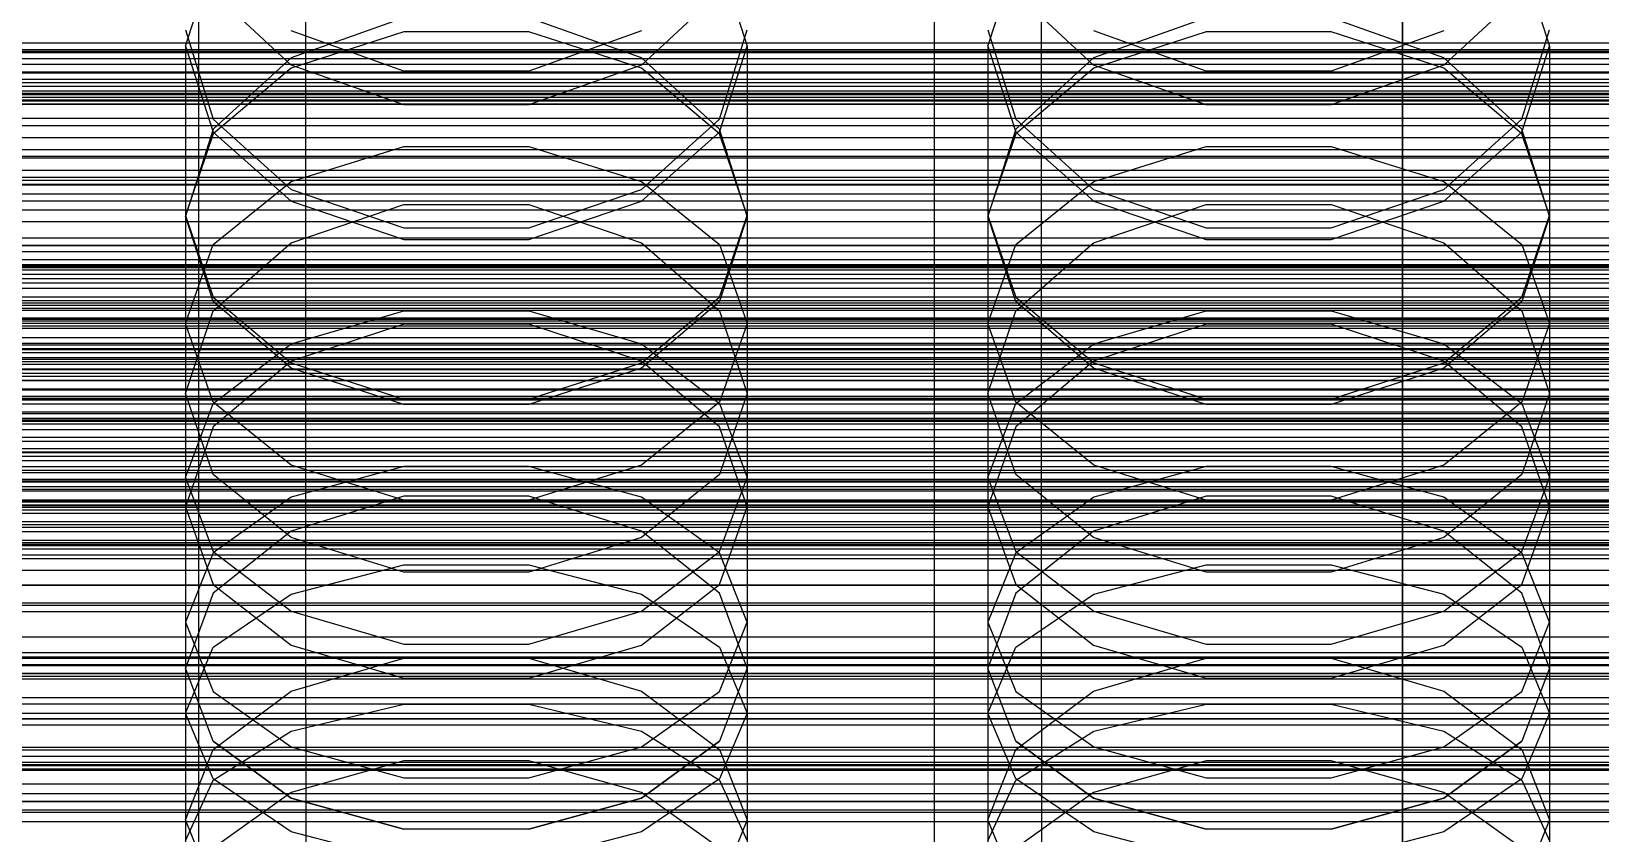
# Model space of a CAD drawing. Header units: millimetres. Extents: x -1970 to 59977, y -50268 to 6837.
# Drawn here: x -102.5 to 14.7, y -34598.5 to -34538.5 of the extents above; entities that cross this region are included whole.
import ezdxf

# ---------------------------------------------------------------- set-up
doc = ezdxf.new("R2010")
doc.units = ezdxf.units.MM
for name, color, linetype, lineweight in [('COTAS_O', 1, 'Continuous', 0), ('COTAS_P', 1, 'Continuous', 0), ('frontal_briquetadora', 7, 'Continuous', 0), ('frontal_C01', 7, 'Continuous', 0), ('frontal_C02', 7, 'Continuous', 0), ('frontal_C03', 7, 'Continuous', 0), ('frontal_mezcladora', 7, 'Continuous', 0), ('frontal_secador', 7, 'Continuous', 0)]:
    doc.layers.add(name, color=color, linetype=linetype, lineweight=lineweight)
doc.dimstyles.new('R19_100', dxfattribs={"dimtxt": 250, "dimasz": 150, "dimexe": 150, "dimexo": 80, "dimgap": 100, "dimtad": 1, "dimtih": 1, "dimtoh": 1, "dimdsep": 46, "dimcen": 0.09, "dimadec": 0, "dimazin": 0, "dimtfac": 1, "dimtdec": 4, "dimtofl": 0, "dimtmove": 0, "dimatfit": 3, "dimfxl": 1, "dimtolj": 1, "dimtzin": 0, "dimarcsym": 0})

# ---------------------------------------------------------------- blocks, each defined once
blk = doc.blocks.new('*D37')
at = {"layer": 'COTAS_P', "color": 0, "lineweight": -2, "transparency": 16777216}
for p, q in [((-1750, -35420), (-1750, -34450)), ((2600, -35420), (2600, -34450)), ((-1600, -34600), (2450, -34600))]:
    blk.add_line(p, q, dxfattribs=at)
at = {"layer": 'COTAS_P', "color": 0, "transparency": 16777216}
for points in [[(-1600, -34575), (-1600, -34625), (-1750, -34600)], [(2450, -34575), (2450, -34625), (2600, -34600)]]:
    blk.add_solid(points, dxfattribs=at)
at = {"layer": 'Defpoints', "color": 0, "transparency": 16777216}
for p in [(2600, -34600), (-1750, -35500), (2600, -35500)]:
    blk.add_point(p, dxfattribs=at)
blk = doc.blocks.new('*D42')
at = {"layer": 'COTAS_O', "color": 0, "lineweight": -2, "transparency": 16777216}
for p, q in [((-570, -33700), (200, -33700)), ((50, -34750), (50, -33850)), ((-570, -34900), (200, -34900))]:
    blk.add_line(p, q, dxfattribs=at)
at = {"layer": 'COTAS_O', "color": 0, "transparency": 16777216}
for points in [[(25, -33850), (75, -33850), (50, -33700)], [(25, -34750), (75, -34750), (50, -34900)]]:
    blk.add_solid(points, dxfattribs=at)
at = {"layer": 'Defpoints', "color": 0, "transparency": 16777216}
for p in [(-650, -33700), (50, -33700), (-650, -34900)]:
    blk.add_point(p, dxfattribs=at)
blk = doc.blocks.new('*D43')
at = {"layer": 'COTAS_O', "color": 0, "lineweight": -2, "transparency": 16777216}
for p, q in [((-650, -34820), (-650, -34050)), ((650, -34820), (650, -34050)), ((-500, -34200), (500, -34200))]:
    blk.add_line(p, q, dxfattribs=at)
at = {"layer": 'COTAS_O', "color": 0, "transparency": 16777216}
for points in [[(-500, -34175), (-500, -34225), (-650, -34200)], [(500, -34175), (500, -34225), (650, -34200)]]:
    blk.add_solid(points, dxfattribs=at)
at = {"layer": 'Defpoints', "color": 0, "transparency": 16777216}
for p in [(650, -34200), (-650, -34900), (650, -34900)]:
    blk.add_point(p, dxfattribs=at)

msp = doc.modelspace()

# ---------------------------------------------------------------- linework, layer by layer
at = {"layer": 'frontal_briquetadora'}
for p, q in [((-91, -34539.635), (-88.92, -34533.192)), ((-51.08, -34533.192), (-49, -34539.635)), ((-31, -34539.635), (-28.92, -34533.192)), ((8.92, -34533.192), (11, -34539.635)), ((-83.094, -34541.066), (-88.92, -34535.648)), ((-51.08, -34535.649), (-56.906, -34541.066)), ((-23.094, -34541.066), (-28.92, -34535.648)), ((8.92, -34535.649), (3.094, -34541.066)), ((-74.674, -34537.508), (-83.094, -34540.51)), ((-56.906, -34540.51), (-65.326, -34537.508)), ((-14.674, -34537.508), (-23.094, -34540.51)), ((3.094, -34540.51), (-5.326, -34537.508)), ((-91, -34538.419), (-88.92, -34545.1)), ((-74.673, -34541.501), (-83.093, -34538.496)), ((-74.673, -34538.552), (-83.093, -34541.275)), ((-65.327, -34538.552), (-74.673, -34538.552)), ((-56.907, -34538.496), (-65.327, -34541.501)), ((-56.907, -34541.275), (-65.327, -34538.552)), ((-51.08, -34545.1), (-49, -34538.419)), ((-31, -34538.419), (-28.92, -34545.1)), ((-14.673, -34541.501), (-23.093, -34538.496)), ((-14.673, -34538.552), (-23.093, -34541.275)), ((-5.327, -34538.552), (-14.673, -34538.552)), ((3.093, -34538.496), (-5.327, -34541.501)), ((3.093, -34541.275), (-5.327, -34538.552)), ((8.92, -34545.1), (11, -34538.419)), ((-91, -34539.635), (-91, -34552.363)), ((-91, -34539.635), (-88.92, -34546.078)), ((-51.08, -34546.078), (-49, -34539.635)), ((-49, -34539.635), (-49, -34552.363)), ((-31, -34539.635), (-31, -34552.363)), ((-31, -34539.635), (-28.92, -34546.078)), ((8.92, -34546.078), (11, -34539.635)), ((11, -34539.635), (11, -34552.363)), ((-83.094, -34540.51), (-88.92, -34545.844)), ((-83.093, -34541.275), (-88.92, -34546.182)), ((-74.674, -34544.034), (-83.094, -34541.066)), ((-65.327, -34541.501), (-74.673, -34541.501)), ((-56.906, -34541.066), (-65.326, -34544.034)), ((-51.08, -34546.182), (-56.907, -34541.275)), ((-51.08, -34545.844), (-56.906, -34540.51)), ((-23.094, -34540.51), (-28.92, -34545.844)), ((-23.093, -34541.275), (-28.92, -34546.182)), ((-14.674, -34544.034), (-23.094, -34541.066)), ((-5.327, -34541.501), (-14.673, -34541.501)), ((3.094, -34541.066), (-5.326, -34544.034)), ((8.92, -34546.182), (3.093, -34541.275)), ((8.92, -34545.844), (3.094, -34540.51)), ((-88.92, -34545.1), (-83.094, -34550.353)), ((-65.326, -34544.034), (-74.674, -34544.034)), ((-56.906, -34550.353), (-51.08, -34545.1)), ((-28.92, -34545.1), (-23.094, -34550.353)), ((-5.326, -34544.034), (-14.674, -34544.034)), ((3.094, -34550.353), (8.92, -34545.1)), ((-88.92, -34545.844), (-91, -34552.363)), ((-88.92, -34546.182), (-91, -34552.301)), ((-88.92, -34546.078), (-83.093, -34551.244)), ((-56.907, -34551.244), (-51.08, -34546.078)), ((-49, -34552.363), (-51.08, -34545.844)), ((-49, -34552.301), (-51.08, -34546.182)), ((-28.92, -34545.844), (-31, -34552.363)), ((-28.92, -34546.182), (-31, -34552.301)), ((-28.92, -34546.078), (-23.093, -34551.244)), ((3.093, -34551.244), (8.92, -34546.078)), ((11, -34552.363), (8.92, -34545.844)), ((11, -34552.301), (8.92, -34546.182)), ((-83.093, -34549.754), (-74.673, -34547.13)), ((-74.673, -34547.13), (-65.327, -34547.13)), ((-65.327, -34547.13), (-56.907, -34549.754)), ((-23.093, -34549.754), (-14.673, -34547.13)), ((-14.673, -34547.13), (-5.327, -34547.13)), ((-5.327, -34547.13), (3.093, -34549.754)), ((-88.92, -34554.481), (-83.093, -34549.754)), ((-56.907, -34549.754), (-51.08, -34554.481)), ((-28.92, -34554.481), (-23.093, -34549.754)), ((3.093, -34549.754), (8.92, -34554.481)), ((-83.094, -34550.353), (-74.674, -34553.23)), ((-65.326, -34553.23), (-56.906, -34550.353)), ((-23.094, -34550.353), (-14.674, -34553.23)), ((-5.326, -34553.23), (3.094, -34550.353)), ((-83.094, -34554.358), (-74.674, -34551.493)), ((-83.093, -34551.244), (-74.673, -34554.112)), ((-74.674, -34551.493), (-65.326, -34551.493)), ((-65.327, -34554.112), (-56.907, -34551.244)), ((-65.326, -34551.493), (-56.906, -34554.358)), ((-23.094, -34554.358), (-14.674, -34551.493)), ((-23.093, -34551.244), (-14.673, -34554.112)), ((-14.674, -34551.493), (-5.326, -34551.493)), ((-5.327, -34554.112), (3.093, -34551.244)), ((-5.326, -34551.493), (3.094, -34554.358)), ((-91, -34552.301), (-91, -34565.638)), ((-91, -34552.301), (-88.92, -34558.42)), ((-88.92, -34558.731), (-91, -34552.363)), ((-74.674, -34553.23), (-65.326, -34553.23)), ((-51.08, -34558.42), (-49, -34552.301)), ((-49, -34552.363), (-51.08, -34558.731)), ((-49, -34552.301), (-49, -34565.638)), ((-31, -34552.301), (-31, -34565.638)), ((-31, -34552.301), (-28.92, -34558.42)), ((-28.92, -34558.731), (-31, -34552.363)), ((-14.674, -34553.23), (-5.326, -34553.23)), ((8.92, -34558.42), (11, -34552.301)), ((11, -34552.363), (8.92, -34558.731)), ((11, -34552.301), (11, -34565.638)), ((-91, -34560.376), (-88.92, -34554.481)), ((-88.92, -34559.44), (-83.094, -34554.358)), ((-74.673, -34554.112), (-65.327, -34554.112)), ((-56.906, -34554.358), (-51.08, -34559.44)), ((-51.08, -34554.481), (-49, -34560.376)), ((-31, -34560.376), (-28.92, -34554.481)), ((-28.92, -34559.44), (-23.094, -34554.358)), ((-14.673, -34554.112), (-5.327, -34554.112)), ((3.094, -34554.358), (8.92, -34559.44)), ((8.92, -34554.481), (11, -34560.376)), ((-88.92, -34558.42), (-83.093, -34563.327)), ((-83.094, -34563.729), (-88.92, -34558.731)), ((-56.907, -34563.327), (-51.08, -34558.42)), ((-51.08, -34558.731), (-56.906, -34563.729)), ((-28.92, -34558.42), (-23.093, -34563.327)), ((-23.094, -34563.729), (-28.92, -34558.731)), ((3.093, -34563.327), (8.92, -34558.42)), ((8.92, -34558.731), (3.094, -34563.729)), ((-91, -34565.638), (-88.92, -34559.44)), ((-91, -34560.376), (-91, -34574.101)), ((-88.92, -34566.271), (-91, -34560.376)), ((-83.093, -34561.918), (-74.673, -34559.449)), ((-74.673, -34559.449), (-65.327, -34559.449)), ((-65.327, -34559.449), (-56.907, -34561.918)), ((-51.08, -34559.44), (-49, -34565.638)), ((-49, -34560.376), (-51.08, -34566.271)), ((-49, -34560.376), (-49, -34574.101)), ((-31, -34565.638), (-28.92, -34559.44)), ((-31, -34560.376), (-31, -34574.101)), ((-28.92, -34566.271), (-31, -34560.376)), ((-23.093, -34561.918), (-14.673, -34559.449)), ((-14.673, -34559.449), (-5.327, -34559.449)), ((-5.327, -34559.449), (3.093, -34561.918)), ((8.92, -34559.44), (11, -34565.638)), ((11, -34560.376), (8.92, -34566.271)), ((11, -34560.376), (11, -34574.101)), ((-74.674, -34560.448), (-83.094, -34563.217)), ((-65.326, -34560.448), (-74.674, -34560.448)), ((-56.906, -34563.217), (-65.326, -34560.448)), ((-14.674, -34560.448), (-23.094, -34563.217)), ((-5.326, -34560.448), (-14.674, -34560.448)), ((3.094, -34563.217), (-5.326, -34560.448)), ((-88.92, -34566.366), (-83.093, -34561.918)), ((-56.907, -34561.918), (-51.08, -34566.366)), ((-28.92, -34566.366), (-23.093, -34561.918)), ((3.093, -34561.918), (8.92, -34566.366)), ((-83.094, -34563.217), (-88.92, -34568.125)), ((-74.674, -34566.461), (-83.094, -34563.729)), ((-83.093, -34563.327), (-74.673, -34566.05)), ((-65.327, -34566.05), (-56.907, -34563.327)), ((-56.906, -34563.729), (-65.326, -34566.461)), ((-51.08, -34568.125), (-56.906, -34563.217)), ((-23.094, -34563.217), (-28.92, -34568.125)), ((-14.674, -34566.461), (-23.094, -34563.729)), ((-23.093, -34563.327), (-14.673, -34566.05)), ((-5.327, -34566.05), (3.093, -34563.327)), ((3.094, -34563.729), (-5.326, -34566.461)), ((8.92, -34568.125), (3.094, -34563.217)), ((-88.92, -34571.679), (-91, -34565.638)), ((-83.093, -34570.998), (-88.92, -34566.271)), ((-74.673, -34566.05), (-65.327, -34566.05)), ((-51.08, -34566.271), (-56.907, -34570.998)), ((-49, -34565.638), (-51.08, -34571.679)), ((-28.92, -34571.679), (-31, -34565.638)), ((-23.093, -34570.998), (-28.92, -34566.271)), ((-14.673, -34566.05), (-5.327, -34566.05)), ((8.92, -34566.271), (3.093, -34570.998)), ((11, -34565.638), (8.92, -34571.679)), ((-91, -34571.912), (-88.92, -34566.366)), ((-65.326, -34566.461), (-74.674, -34566.461)), ((-51.08, -34566.366), (-49, -34571.912)), ((-31, -34571.912), (-28.92, -34566.366)), ((-5.326, -34566.461), (-14.674, -34566.461)), ((8.92, -34566.366), (11, -34571.912)), ((-88.92, -34568.125), (-91, -34574.101)), ((-49, -34574.101), (-51.08, -34568.125)), ((-28.92, -34568.125), (-31, -34574.101)), ((11, -34574.101), (8.92, -34568.125)), ((-91, -34571.912), (-91, -34586.193)), ((-91, -34571.912), (-88.92, -34577.459)), ((-83.094, -34576.409), (-88.92, -34571.679)), ((-74.673, -34573.621), (-83.093, -34570.998)), ((-74.673, -34571.082), (-83.093, -34573.39)), ((-65.327, -34571.082), (-74.673, -34571.082)), ((-56.907, -34570.998), (-65.327, -34573.621)), ((-56.907, -34573.39), (-65.327, -34571.082)), ((-51.08, -34571.679), (-56.906, -34576.409)), ((-51.08, -34577.459), (-49, -34571.912)), ((-49, -34571.912), (-49, -34586.193)), ((-31, -34571.912), (-31, -34586.193)), ((-31, -34571.912), (-28.92, -34577.459)), ((-23.094, -34576.409), (-28.92, -34571.679)), ((-14.673, -34573.621), (-23.093, -34570.998)), ((-14.673, -34571.082), (-23.093, -34573.39)), ((-5.327, -34571.082), (-14.673, -34571.082)), ((3.093, -34570.998), (-5.327, -34573.621)), ((3.093, -34573.39), (-5.327, -34571.082)), ((8.92, -34571.679), (3.094, -34576.409)), ((8.92, -34577.459), (11, -34571.912)), ((11, -34571.912), (11, -34586.193)), ((-74.674, -34573.305), (-83.094, -34575.925)), ((-65.326, -34573.305), (-74.674, -34573.305)), ((-56.906, -34575.925), (-65.326, -34573.305)), ((-14.674, -34573.305), (-23.094, -34575.925)), ((-5.326, -34573.305), (-14.674, -34573.305)), ((3.094, -34575.925), (-5.326, -34573.305)), ((-91, -34574.101), (-88.92, -34579.916)), ((-83.093, -34573.39), (-88.92, -34577.548)), ((-65.327, -34573.621), (-74.673, -34573.621)), ((-51.08, -34577.548), (-56.907, -34573.39)), ((-51.08, -34579.916), (-49, -34574.101)), ((-31, -34574.101), (-28.92, -34579.916)), ((-23.093, -34573.39), (-28.92, -34577.548)), ((-5.327, -34573.621), (-14.673, -34573.621)), ((8.92, -34577.548), (3.093, -34573.39)), ((8.92, -34579.916), (11, -34574.101)), ((-83.094, -34575.925), (-88.92, -34580.562)), ((-74.674, -34578.991), (-83.094, -34576.409)), ((-56.906, -34576.409), (-65.326, -34578.991)), ((-51.08, -34580.562), (-56.906, -34575.925)), ((-23.094, -34575.925), (-28.92, -34580.562)), ((-14.674, -34578.991), (-23.094, -34576.409)), ((3.094, -34576.409), (-5.326, -34578.991)), ((8.92, -34580.562), (3.094, -34575.925)), ((-88.92, -34577.548), (-91, -34582.734)), ((-88.92, -34577.459), (-83.093, -34581.907)), ((-56.907, -34581.907), (-51.08, -34577.459)), ((-49, -34582.734), (-51.08, -34577.548)), ((-28.92, -34577.548), (-31, -34582.734)), ((-28.92, -34577.459), (-23.093, -34581.907)), ((3.093, -34581.907), (8.92, -34577.459)), ((11, -34582.734), (8.92, -34577.548)), ((-83.093, -34580.641), (-74.673, -34578.443)), ((-65.326, -34578.991), (-74.674, -34578.991)), ((-74.673, -34578.443), (-65.327, -34578.443)), ((-65.327, -34578.443), (-56.907, -34580.641)), ((-23.093, -34580.641), (-14.673, -34578.443)), ((-5.326, -34578.991), (-14.674, -34578.991)), ((-14.673, -34578.443), (-5.327, -34578.443)), ((-5.327, -34578.443), (3.093, -34580.641)), ((195, -34580), (-195, -34580)), ((-88.92, -34579.916), (-83.094, -34584.461)), ((-56.906, -34584.461), (-51.08, -34579.916)), ((-28.92, -34579.916), (-23.094, -34584.461)), ((3.094, -34584.461), (8.92, -34579.916)), ((-88.92, -34580.562), (-91, -34586.193)), ((-88.92, -34584.6), (-83.093, -34580.641)), ((-56.907, -34580.641), (-51.08, -34584.6)), ((-49, -34586.193), (-51.08, -34580.562)), ((-28.92, -34580.562), (-31, -34586.193)), ((-28.92, -34584.6), (-23.093, -34580.641)), ((3.093, -34580.641), (8.92, -34584.6)), ((11, -34586.193), (8.92, -34580.562)), ((-83.093, -34581.907), (-74.673, -34584.376)), ((-65.327, -34584.376), (-56.907, -34581.907)), ((-23.093, -34581.907), (-14.673, -34584.376)), ((-5.327, -34584.376), (3.093, -34581.907)), ((-91, -34582.734), (-91, -34597.535)), ((-91, -34582.734), (-88.92, -34587.919)), ((-51.08, -34587.919), (-49, -34582.734)), ((-49, -34582.734), (-49, -34597.535)), ((-31, -34582.734), (-31, -34597.535)), ((-31, -34582.734), (-28.92, -34587.919)), ((8.92, -34587.919), (11, -34582.734)), ((11, -34582.734), (11, -34597.535)), ((-91, -34589.538), (-88.92, -34584.6)), ((-83.094, -34584.461), (-74.674, -34586.939)), ((-74.673, -34584.376), (-65.327, -34584.376)), ((-65.326, -34586.939), (-56.906, -34584.461)), ((-51.08, -34584.6), (-49, -34589.538)), ((-31, -34589.538), (-28.92, -34584.6)), ((-23.094, -34584.461), (-14.674, -34586.939)), ((-14.673, -34584.376), (-5.327, -34584.376)), ((-5.326, -34586.939), (3.094, -34584.461)), ((8.92, -34584.6), (11, -34589.538)), ((-88.92, -34591.656), (-91, -34586.193)), ((-83.094, -34587.908), (-74.674, -34585.444)), ((-74.674, -34585.444), (-65.326, -34585.444)), ((-65.326, -34585.444), (-56.906, -34587.908)), ((-49, -34586.193), (-51.08, -34591.656)), ((-28.92, -34591.656), (-31, -34586.193)), ((-23.094, -34587.908), (-14.674, -34585.444)), ((-14.674, -34585.444), (-5.326, -34585.444)), ((-5.326, -34585.444), (3.094, -34587.908)), ((11, -34586.193), (8.92, -34591.656)), ((195, -34587), (-195, -34587)), ((-74.674, -34586.939), (-65.326, -34586.939)), ((-14.674, -34586.939), (-5.326, -34586.939)), ((-88.92, -34592.262), (-83.094, -34587.908)), ((-88.92, -34587.919), (-83.093, -34592.078)), ((-56.907, -34592.078), (-51.08, -34587.919)), ((-56.906, -34587.908), (-51.08, -34592.262)), ((-28.92, -34592.262), (-23.094, -34587.908)), ((-28.92, -34587.919), (-23.093, -34592.078)), ((3.093, -34592.078), (8.92, -34587.919)), ((3.094, -34587.908), (8.92, -34592.262)), ((-91, -34589.538), (-91, -34604.666)), ((-88.92, -34594.475), (-91, -34589.538)), ((-83.093, -34590.901), (-74.673, -34588.873)), ((-74.673, -34588.873), (-65.327, -34588.873)), ((-65.327, -34588.873), (-56.907, -34590.901)), ((-49, -34589.538), (-51.08, -34594.475)), ((-49, -34589.538), (-49, -34604.666)), ((-31, -34589.538), (-31, -34604.666)), ((-28.92, -34594.475), (-31, -34589.538)), ((-23.093, -34590.901), (-14.673, -34588.873)), ((-14.673, -34588.873), (-5.327, -34588.873)), ((-5.327, -34588.873), (3.093, -34590.901)), ((11, -34589.538), (8.92, -34594.475)), ((11, -34589.538), (11, -34604.666)), ((-88.92, -34594.554), (-83.093, -34590.901)), ((-83.094, -34595.915), (-88.92, -34591.656)), ((-88.92, -34591.656), (-83.094, -34595.915)), ((-56.907, -34590.901), (-51.08, -34594.554)), ((-51.08, -34591.656), (-56.906, -34595.915)), ((-56.906, -34595.915), (-51.08, -34591.656)), ((-28.92, -34594.554), (-23.093, -34590.901)), ((-23.094, -34595.915), (-28.92, -34591.656)), ((-28.92, -34591.656), (-23.094, -34595.915)), ((3.093, -34590.901), (8.92, -34594.554)), ((8.92, -34591.656), (3.094, -34595.915)), ((3.094, -34595.915), (8.92, -34591.656)), ((-91, -34597.535), (-88.92, -34592.262)), ((-74.674, -34593.122), (-83.094, -34595.48)), ((-83.093, -34592.078), (-74.673, -34594.385)), ((-65.326, -34593.122), (-74.674, -34593.122)), ((-65.327, -34594.385), (-56.907, -34592.078)), ((-56.906, -34595.48), (-65.326, -34593.122)), ((-51.08, -34592.262), (-49, -34597.535)), ((-31, -34597.535), (-28.92, -34592.262)), ((-14.674, -34593.122), (-23.094, -34595.48)), ((-23.093, -34592.078), (-14.673, -34594.385)), ((-5.326, -34593.122), (-14.674, -34593.122)), ((-5.327, -34594.385), (3.093, -34592.078)), ((3.094, -34595.48), (-5.326, -34593.122)), ((8.92, -34592.262), (11, -34597.535)), ((-74.673, -34594.385), (-65.327, -34594.385)), ((-14.673, -34594.385), (-5.327, -34594.385)), ((-91, -34599.11), (-88.92, -34594.554)), ((-83.093, -34598.435), (-88.92, -34594.475)), ((-83.094, -34595.48), (-88.92, -34599.639)), ((-51.08, -34594.475), (-56.907, -34598.435)), ((-51.08, -34599.639), (-56.906, -34595.48)), ((-51.08, -34594.554), (-49, -34599.11)), ((-31, -34599.11), (-28.92, -34594.554)), ((-23.093, -34598.435), (-28.92, -34594.475)), ((-23.094, -34595.48), (-28.92, -34599.639)), ((8.92, -34594.475), (3.093, -34598.435)), ((8.92, -34599.639), (3.094, -34595.48)), ((8.92, -34594.554), (11, -34599.11)), ((-74.674, -34598.232), (-83.094, -34595.915)), ((-83.094, -34595.915), (-74.674, -34598.232)), ((-56.906, -34595.915), (-65.326, -34598.232)), ((-65.326, -34598.232), (-56.906, -34595.915)), ((-14.674, -34598.232), (-23.094, -34595.915)), ((-23.094, -34595.915), (-14.674, -34598.232)), ((3.094, -34595.915), (-5.326, -34598.232)), ((-5.326, -34598.232), (3.094, -34595.915)), ((-88.92, -34602.634), (-91, -34597.535)), ((-49, -34597.535), (-51.08, -34602.634)), ((-28.92, -34602.634), (-31, -34597.535)), ((11, -34597.535), (8.92, -34602.634)), ((-74.673, -34600.632), (-83.093, -34598.435)), ((-65.326, -34598.232), (-74.674, -34598.232)), ((-56.907, -34598.435), (-65.327, -34600.632)), ((-14.673, -34600.632), (-23.093, -34598.435)), ((-5.326, -34598.232), (-14.674, -34598.232)), ((3.093, -34598.435), (-5.327, -34600.632))]:
    msp.add_line(p, q, dxfattribs=at)
at = {"layer": 'frontal_C01'}
for p, q in [((0, -34740.438), (0, -34428.251)), ((0, -34433.939), (0, -34746.125)), ((-425, -34543.438), (425, -34543.438)), ((-450, -34566.054), (450, -34566.054)), ((450, -34578.861), (-450, -34578.861))]:
    msp.add_line(p, q, dxfattribs=at)
at = {"layer": 'frontal_C02'}
for p, q in [((0, -34258.894), (0, -34543.716)), ((0, -34822.796), (0, -34537.975)), ((-130, -34542.622), (130, -34542.622)), ((-130, -34543.258), (130, -34543.258)), ((-130, -34543.716), (0, -34543.716)), ((-130, -34543.716), (130, -34543.716)), ((0, -34543.716), (0, -34828.537)), ((0, -34543.716), (130, -34543.716)), ((-130, -34545.581), (130, -34545.581)), ((-130, -34546.465), (130, -34546.465)), ((-130, -34549.432), (130, -34549.432)), ((-130, -34550.682), (130, -34550.682)), ((-130, -34554.549), (130, -34554.549)), ((-130, -34556.08), (130, -34556.08)), ((-148, -34559.012), (148, -34559.012)), ((-148, -34559.238), (148, -34559.238)), ((-148, -34559.4), (148, -34559.4)), ((-148, -34560.061), (148, -34560.061)), ((-148, -34560.374), (148, -34560.374)), ((-148, -34561.425), (148, -34561.425)), ((130, -34560.583), (-130, -34560.583)), ((-148, -34561.868), (148, -34561.868)), ((-130, -34562.29), (130, -34562.29)), ((-148, -34563.238), (148, -34563.238)), ((-148, -34563.781), (148, -34563.781)), ((148, -34565.376), (-148, -34565.376)), ((-148, -34565.981), (148, -34565.981)), ((-130, -34567.123), (130, -34567.123)), ((-148, -34567.694), (148, -34567.694)), ((-148, -34568.32), (148, -34568.32)), ((-130, -34568.89), (130, -34568.89)), ((-148, -34570.032), (148, -34570.032)), ((-148, -34570.637), (148, -34570.637)), ((-148, -34572.233), (148, -34572.233)), ((-148, -34572.775), (148, -34572.775)), ((-148, -34574.145), (148, -34574.145)), ((-130, -34573.723), (130, -34573.723)), ((-148, -34574.588), (148, -34574.588)), ((-148, -34575.64), (148, -34575.64)), ((-130, -34575.43), (130, -34575.43)), ((-148, -34575.953), (148, -34575.953)), ((-148, -34576.614), (148, -34576.614)), ((-148, -34576.776), (148, -34576.776)), ((-148, -34577.001), (148, -34577.001)), ((-130, -34579.934), (130, -34579.934)), ((-130, -34581.464), (130, -34581.464)), ((-130, -34585.331), (130, -34585.331)), ((-130, -34586.581), (130, -34586.581)), ((-130, -34589.549), (130, -34589.549)), ((-130, -34590.432), (130, -34590.432)), ((-130, -34592.298), (130, -34592.298)), ((-130, -34592.755), (130, -34592.755)), ((-130, -34593.391), (130, -34593.391))]:
    msp.add_line(p, q, dxfattribs=at)
at = {"layer": 'frontal_C03'}
for p, q in [((1250, -34540.126), (-1250, -34540.126)), ((1250, -34541.008), (-1250, -34541.008)), ((-1250, -34541.554), (1250, -34541.554)), ((1250, -34541.661), (-1250, -34541.661)), ((-1250, -34543.151), (1250, -34543.151)), ((1250, -34543.969), (-1250, -34543.969)), ((-1250, -34545.026), (1250, -34545.026)), ((1250, -34547.878), (-1250, -34547.878)), ((-1250, -34547.998), (1250, -34547.998)), ((1250, -34548.935), (-1250, -34548.935)), ((-1250, -34549.954), (1250, -34549.954)), ((1250, -34551.243), (-1250, -34551.243)), ((1250, -34551.896), (-1250, -34551.896)), ((1250, -34552.778), (-1250, -34552.778)), ((-1250, -34555.598), (1250, -34555.598)), ((-1268, -34555.971), (1268, -34555.971)), ((-1268, -34556.196), (1268, -34556.196)), ((-1268, -34556.36), (1268, -34556.36)), ((-1268, -34557.018), (1268, -34557.018)), ((-1268, -34557.335), (1268, -34557.335)), ((1250, -34557.779), (-1250, -34557.779)), ((-1268, -34558.381), (1268, -34558.381)), ((-1268, -34558.83), (1268, -34558.83)), ((-1268, -34560.194), (1268, -34560.194)), ((-1268, -34560.744), (1268, -34560.744)), ((-1268, -34562.331), (1268, -34562.331)), ((1250, -34562.584), (-1250, -34562.584)), ((1268, -34562.945), (-1268, -34562.945)), ((1250, -34563.465), (-1250, -34563.465)), ((-1250, -34563.837), (1250, -34563.837)), ((-1268, -34564.648), (1268, -34564.648)), ((1250, -34564.119), (-1250, -34564.119)), ((-1268, -34565.283), (1268, -34565.283)), ((-1250, -34566.095), (1250, -34566.095)), ((-1268, -34566.987), (1268, -34566.987)), ((1250, -34566.426), (-1250, -34566.426)), ((-1268, -34567.6), (1268, -34567.6)), ((-1250, -34567.484), (1250, -34567.484)), ((-1268, -34569.188), (1268, -34569.188)), ((-1268, -34569.738), (1268, -34569.738)), ((1250, -34570.336), (-1250, -34570.336)), ((-1268, -34571.101), (1268, -34571.101)), ((-1268, -34571.55), (1268, -34571.55)), ((1250, -34571.393), (-1250, -34571.393)), ((-1268, -34572.596), (1268, -34572.596)), ((-1268, -34572.914), (1268, -34572.914)), ((-1250, -34572.152), (1250, -34572.152)), ((-1268, -34573.572), (1268, -34573.572)), ((-1268, -34573.736), (1268, -34573.736)), ((-1268, -34573.96), (1268, -34573.96)), ((1250, -34573.7), (-1250, -34573.7)), ((-1250, -34574.333), (1250, -34574.333)), ((1250, -34574.354), (-1250, -34574.354)), ((1250, -34575.235), (-1250, -34575.235)), ((-1250, -34579.978), (1250, -34579.978)), ((-1250, -34581.934), (1250, -34581.934)), ((1250, -34585.042), (-1250, -34585.042)), ((1250, -34585.923), (-1250, -34585.923)), ((1250, -34586.576), (-1250, -34586.576)), ((-1250, -34586.781), (1250, -34586.781)), ((-1250, -34588.377), (1250, -34588.377)), ((1250, -34588.884), (-1250, -34588.884)), ((-1250, -34589.941), (1250, -34589.941)), ((-1250, -34592.097), (1250, -34592.097)), ((1250, -34592.793), (-1250, -34592.793)), ((-1250, -34593.226), (1250, -34593.226)), ((1250, -34593.851), (-1250, -34593.851)), ((-1250, -34595.564), (1250, -34595.564)), ((-1250, -34596.148), (1250, -34596.148)), ((1250, -34596.158), (-1250, -34596.158)), ((1250, -34596.812), (-1250, -34596.812)), ((-1250, -34596.946), (1250, -34596.946)), ((1250, -34597.693), (-1250, -34597.693))]:
    msp.add_line(p, q, dxfattribs=at)
at = {"layer": 'frontal_mezcladora'}
for p, q in [((-90, -34590), (-90, -34525.346)), ((-82, -34590), (-82, -34525.346)), ((-35, -34590), (-35, -34525.346)), ((-27, -34590), (-27, -34525.346)), ((-420, -34542.102), (240, -34542.102)), ((240, -34590), (-420, -34590)), ((-90, -34654.654), (-90, -34590)), ((-82, -34590), (-90, -34590)), ((-82, -34590), (-82, -34654.654)), ((-35, -34654.654), (-35, -34590)), ((-27, -34590), (-35, -34590)), ((-27, -34590), (-27, -34654.654))]:
    msp.add_line(p, q, dxfattribs=at)
at = {"layer": 'frontal_secador'}
for p, q in [((-1250, -34539.387), (1250, -34539.387)), ((1250, -34539.918), (-1250, -34539.918)), ((-1250, -34540), (1250, -34540)), ((1250, -34540.588), (-1250, -34540.588)), ((1250, -34542.387), (-1250, -34542.387)), ((1250, -34543), (-1250, -34543)), ((-1250, -34543.65), (1250, -34543.65)), ((1250, -34544), (-1250, -34544)), ((1250, -34547.382), (-1250, -34547.382)), ((-1250, -34548), (1250, -34548)), ((1250, -34549.689), (-1250, -34549.689)), ((-1250, -34550), (1250, -34550)), ((1250, -34554), (-1250, -34554)), ((1250, -34554.545), (-1250, -34554.545)), ((-1250, -34555), (1250, -34555)), ((1250, -34556), (-1250, -34556)), ((1250, -34556.144), (-1250, -34556.144)), ((1250, -34556.709), (-1250, -34556.709)), ((1250, -34558.686), (-1250, -34558.686)), ((1250, -34560), (-1250, -34560)), ((1320, -34562), (-1320, -34562)), ((1320, -34562.273), (-1320, -34562.273)), ((1250, -34562), (-1250, -34562)), ((1320, -34563.072), (-1320, -34563.072)), ((1320, -34564.343), (-1320, -34564.343)), ((1250, -34564.651), (-1250, -34564.651)), ((1320, -34566), (-1320, -34566)), ((1250, -34565.859), (-1250, -34565.859)), ((-1250, -34566), (1250, -34566)), ((1320, -34567.929), (-1320, -34567.929)), ((-1320, -34570), (1320, -34570)), ((-1250, -34570), (1250, -34570)), ((1320, -34572.071), (-1320, -34572.071)), ((1320, -34574), (-1320, -34574)), ((1250, -34574.141), (-1250, -34574.141)), ((1320, -34575.657), (-1320, -34575.657)), ((1320, -34576.928), (-1320, -34576.928)), ((1320, -34577.727), (-1320, -34577.727)), ((1250, -34577.285), (-1250, -34577.285)), ((1320, -34578), (-1320, -34578)), ((1250, -34578), (-1250, -34578)), ((1250, -34581.314), (-1250, -34581.314)), ((1250, -34583.856), (-1250, -34583.856)), ((1250, -34585.455), (-1250, -34585.455)), ((1250, -34586), (-1250, -34586)), ((1360, -34593.5), (-1360, -34593.5)), ((1250, -34593.75), (-1250, -34593.75)), ((1360, -34594.863), (-1360, -34594.863))]:
    msp.add_line(p, q, dxfattribs=at)

# ---------------------------------------------------------------- dimensions: what is measured, and where the dimension line sits
at = {"layer": 'COTAS_O'}
for p2, distance, picture, middle in [((-650, -33700), -700, '*D42', (50, -34300)), ((650, -34900), 700, '*D43', (0, -34200))]:
    dim = msp.add_aligned_dim(p1=(-650, -34900), p2=p2, distance=distance, text='<> O', dimstyle='R19_100', dxfattribs=at)
    dim.commit()
    dim.dimension.update_dxf_attribs({"geometry": picture, "text_midpoint": middle})
at = {"layer": 'COTAS_P'}
dim = msp.add_aligned_dim(p1=(-1750, -35500), p2=(2600, -35500), distance=900, text='<> P', dimstyle='R19_100', dxfattribs=at)
dim.commit()
dim.dimension.update_dxf_attribs({"geometry": '*D37', "text_midpoint": (425, -34600)})

doc.saveas('drawing.dxf')
